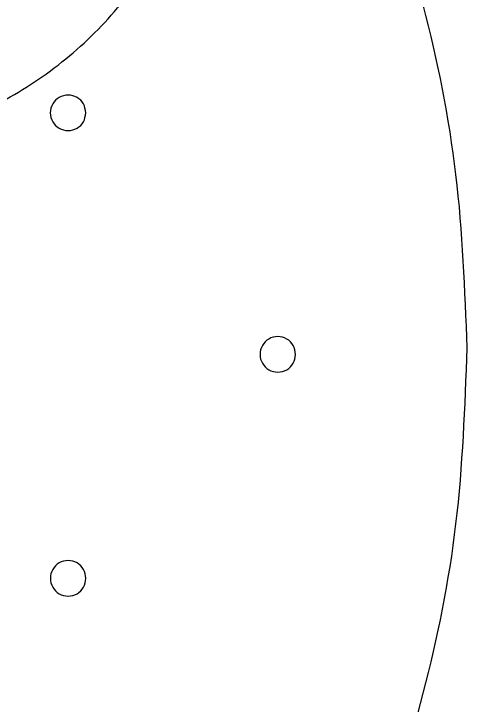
# Model space of a CAD drawing. Extents: x 0 to 210, y 0 to 210.
# Drawn here: x 175.1 to 209.8, y 77.7 to 130.6 of the extents above; entities that cross this region are included whole.
import ezdxf

# ---------------------------------------------------------------- set-up
doc = ezdxf.new("R2010")
doc.units = 0
doc.layers.add('Capa_1', color=7, linetype='CONTINUOUS')

msp = doc.modelspace()

# ---------------------------------------------------------------- linework, layer by layer
at = {"layer": 'Capa_1', "color": 7}
for p, q in [((180.650888, 122.986687), (180.650888, 122.986687)), ((196.693892, 104.507852), (196.693892, 104.507852)), ((180.653025, 87.372931), (180.653025, 87.372931))]:
    msp.add_line(p, q, dxfattribs=at)
for points, knots in [([(104.999897, 209.823611), (102.887885, 209.787562), (98.689642, 209.715904), (92.449588, 209.137651), (86.618709, 208.271315), (81.193584, 207.152905), (76.163732, 205.852054), (70.007911, 203.92815), (62.828923, 201.135848), (54.802612, 197.189604), (48.350866, 193.303546), (43.31577, 189.806194), (39.540328, 186.922596), (36.328117, 184.231609), (33.632925, 181.798133), (31.411961, 179.672109), (28.723003, 176.943585), (25.633981, 173.548235), (22.238768, 169.413312), (19.472529, 165.671909), (17.2538, 162.398806), (15.510922, 159.647797), (12.808242, 155.073367), (9.436218, 148.485093), (5.888806, 139.663434), (3.2567, 130.863669), (1.45944, 122.174791), (0.410521, 113.658104), (0.065015, 105.162757), (0.385014, 96.826014), (1.320073, 88.775932), (3.085554, 79.717869), (6.015555, 69.77474), (10.464231, 59.177174), (15.574682, 49.973092), (21.008499, 42.073332), (26.50458, 35.346455), (33.252801, 28.348884), (41.458012, 21.345745), (51.28955, 14.702495), (60.525085, 9.883486), (68.816751, 6.493648), (75.959529, 4.156549), (83.167642, 2.364286), (90.408342, 1.099967), (97.655189, 0.344992), (105.40947, 0.077676), (113.563254, 0.405591), (121.988908, 1.431804), (131.870825, 3.452504), (143.028261, 6.981702), (155.089829, 12.579537), (165.679593, 19.229807), (174.846806, 26.578546), (182.694843, 34.346276), (189.227036, 42.325875), (194.575374, 50.286536), (198.891777, 58.058758), (203.101201, 67.42956), (206.729883, 78.578028), (209.335117, 91.595625), (209.659416, 100.498324), (209.823403, 105.000103)], [0, 0, 0, 0, 6.335076, 12.592819, 18.783703, 24.011485, 29.203028, 34.363209, 43.352961, 52.280614, 61.163797, 65.918598, 70.666992, 75.410919, 78.485419, 81.559312, 84.633085, 89.976549, 95.323695, 100.677198, 103.92896, 107.184772, 110.44534, 119.866847, 129.354309, 138.931898, 147.381589, 155.944391, 164.646239, 172.860004, 180.948634, 188.934153, 200.520821, 211.977842, 223.34675, 232.038829, 240.711514, 249.376294, 261.172415, 273.002795, 284.900156, 292.351582, 299.855843, 307.426301, 314.614612, 321.889392, 329.266859, 337.873235, 346.343331, 354.702285, 368.103609, 381.345985, 394.489615, 405.516597, 416.531175, 427.555922, 436.395252, 445.26981, 454.195437, 467.174079, 480.367424, 493.863127, 493.863127, 493.863127, 493.863127]), ([(209.823403, 105.000103), (209.655647, 109.432726), (209.321009, 118.274856), (206.702572, 131.304289), (203.218903, 141.994886), (199.486632, 150.440493), (196.134278, 156.880986), (193.528886, 160.964708), (192.22365, 163.01055)], [0, 0, 0, 0, 13.289264, 26.50922, 39.712834, 46.94272, 54.191688, 61.468977, 61.468977, 61.468977, 61.468977]), ([(180.650888, 122.986687), (180.613539, 122.747138), (180.53995, 122.275143), (179.998953, 121.755516), (179.293247, 121.562979), (178.580131, 121.755516), (178.060923, 122.275143), (177.868243, 122.986687), (178.060923, 123.698231), (178.580131, 124.217859), (179.293247, 124.410396), (179.998953, 124.217859), (180.539949, 123.698231), (180.613539, 123.226237), (180.650888, 122.986687)], [0, 0, 0, 0, 0.710507, 1.399941, 2.110449, 2.820956, 3.51039, 4.220898, 4.931405, 5.620839, 6.331346, 7.041854, 7.731287, 8.441795, 8.441795, 8.441795, 8.441795]), ([(196.693892, 104.507852), (196.656543, 104.268302), (196.582954, 103.796308), (196.041957, 103.276681), (195.336251, 103.084143), (194.623135, 103.276681), (194.103927, 103.796308), (193.911247, 104.507852), (194.103927, 105.219396), (194.623135, 105.739023), (195.336251, 105.931561), (196.041957, 105.739023), (196.582954, 105.219396), (196.656543, 104.747402), (196.693892, 104.507852)], [0, 0, 0, 0, 0.710507, 1.399941, 2.110449, 2.820956, 3.51039, 4.220898, 4.931405, 5.620839, 6.331346, 7.041854, 7.731288, 8.441795, 8.441795, 8.441795, 8.441795]), ([(180.653025, 87.372931), (180.615676, 87.133381), (180.542086, 86.661387), (180.001089, 86.14176), (179.295383, 85.949222), (178.582267, 86.14176), (178.063059, 86.661387), (177.870379, 87.372931), (178.063059, 88.084475), (178.582267, 88.604102), (179.295383, 88.79664), (180.001089, 88.604102), (180.542086, 88.084475), (180.615676, 87.612481), (180.653025, 87.372931)], [0, 0, 0, 0, 0.710507, 1.399941, 2.110449, 2.820956, 3.51039, 4.220897, 4.931405, 5.620839, 6.331346, 7.041853, 7.731287, 8.441795, 8.441795, 8.441795, 8.441795])]:
    msp.add_open_spline(points, degree=3, knots=knots, dxfattribs=at)
at = {"layer": 'Capa_1', "color": 1}
msp.add_open_spline([(190.112948, 150.257408), (190.089454, 149.34758), (190.04287, 147.54364), (189.667651, 144.879729), (188.973101, 141.821396), (187.779391, 138.430268), (185.92978, 134.830649), (183.82368, 131.813438), (181.619892, 129.329218), (179.432186, 127.306724), (176.30291, 124.941897), (171.980301, 122.578487), (166.28552, 120.800583), (160.507664, 120.220223), (154.977233, 120.705788), (149.940819, 122.068947), (145.894292, 123.963275), (142.746884, 126.001914), (140.348975, 127.930608), (138.061363, 130.19166), (135.939908, 132.804528), (134.054474, 135.779148), (132.492893, 139.039307), (131.308916, 142.57211), (130.562469, 146.356898), (130.306674, 150.317266), (130.578128, 154.335732), (131.393989, 158.285278), (132.663703, 161.895681), (134.292915, 165.154778), (136.201916, 168.06637), (138.582452, 170.915846), (141.487337, 173.608728), (144.949991, 176.017168), (148.618329, 177.864171), (152.412043, 179.164113), (156.272417, 179.941921), (160.504861, 180.22115), (164.980801, 179.870216), (169.523703, 178.775265), (173.674713, 177.058902), (177.399667, 174.826942), (180.680471, 172.170713), (183.544105, 169.098898), (185.950542, 165.663556), (187.86002, 161.91468), (189.045768, 158.446381), (189.705605, 155.403366), (190.048861, 152.852916), (190.091467, 151.127409), (190.112948, 150.257408)], degree=3, knots=[0, 0, 0, 0, 2.728546, 5.409961, 8.053927, 12.128598, 16.157334, 20.15962, 23.132542, 26.104897, 29.082187, 34.883683, 40.783246, 46.86372, 52.182408, 57.35398, 62.437394, 65.516716, 68.586343, 71.652626, 75.149873, 78.659952, 82.193888, 85.969107, 89.807199, 93.734623, 97.841736, 101.852479, 105.7967, 109.288652, 112.758869, 116.217751, 120.404045, 124.602365, 128.830509, 132.682952, 136.599946, 140.609467, 145.371953, 150.011228, 154.571529, 158.793761, 162.995752, 167.19389, 171.351613, 175.538035, 179.775177, 182.305956, 184.871671, 187.48086, 187.48086, 187.48086, 187.48086], dxfattribs=at)

doc.saveas('drawing.dxf')
